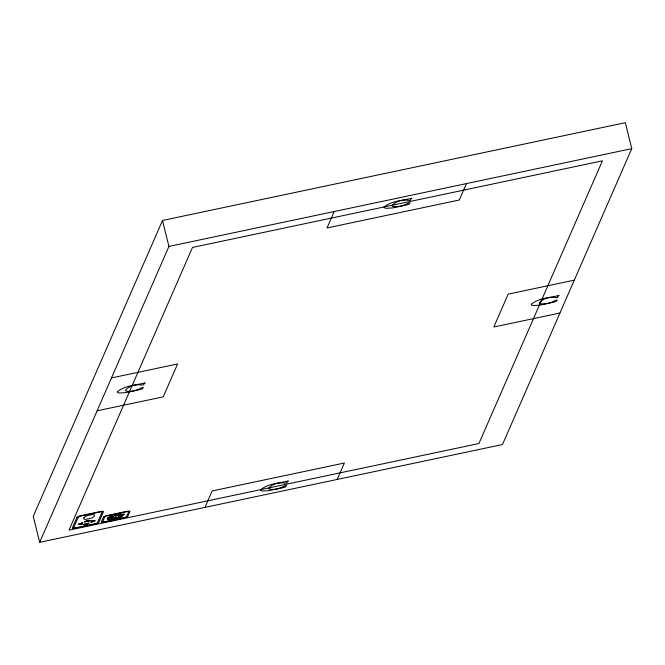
<?xml version="1.0" encoding="UTF-8"?>
<svg xmlns="http://www.w3.org/2000/svg" width="665" height="665" viewBox="0 0 665 665"><rect width="100%" height="100%" fill="white"/><g stroke="black" fill="none" stroke-linecap="round" stroke-linejoin="round"><path stroke-width="1" d="M120.44 514.087L118.694 515.583L123.856 514.577L123.058 514.735L123.249 513.97M162.509 220.472L33.25 516.339L39.667 542.308L502.491 444.528L631.75 148.661L625.333 122.692L162.509 220.472L168.927 246.441L39.667 542.308M204.961 507.387L212.143 490.953L344.379 463.015L337.197 479.448M334.221 211.52L327.039 227.954L459.274 200.015L466.456 183.582M107.447 518.85L110.265 519.057L112.709 517.852M112.701 518.409L112.111 519.224L114.438 518.883M119.276 514.76L119.484 514.245M122.36 515.624L121.329 516.73M118.811 516.306L117.979 517.387L118.786 517.353M107.788 518.642C105.743 520.113 112.751 518.85 113.033 517.777L109.7 517.977M115.644 517.495L115.087 517.769L118.378 517.57M115.411 517.686L116.383 517.212L112.501 518.417L111.72 519.498L114.846 518.841M107.805 518.434C106.026 518.949 110.116 515.766 110.914 516.481L110.457 516.281L113.532 516.14L112.634 517.245L112.169 517.046C103.017 520.67 110.257 515.367 113.274 516.215L112.585 517.062L108.295 518.201M107.614 518.65L108.686 518.301M81.679 522.981L78.113 524.369L80.822 524.486M84.272 521.817L87.639 520.421L90.349 520.529M82.452 522.923L79.825 524.012L81.936 524.095M84.829 521.934L87.456 520.845L89.567 520.936M82.643 522.931L80.257 523.92L82.177 523.995M85.029 521.942L87.406 520.953L89.326 521.036M88.387 523.172L86.009 524.153L84.089 524.078M90.773 522.183L93.158 521.194L91.238 521.111M88.586 523.18L85.96 524.261L83.848 524.178M90.964 522.191L93.59 521.102L91.479 521.011M89.143 523.297L85.777 524.693L83.067 524.577M91.737 522.125L95.303 520.737L92.593 520.629M108.038 518.467L109.75 517.902M115.269 518.733L119.733 517.378L118.245 517.644M120.872 516.979L119.351 517.353M117.256 514.486L118.245 514.228M117.788 514.386L114.039 515.491L115.311 516.065L119.476 514.752L119.783 514.278L119.284 514.203M114.796 518.899L115.319 518.767M168.927 246.441L631.75 148.661M111.479 377.936L177.597 363.971L163.233 396.847L97.115 410.812M574.302 280.156L508.185 294.13L493.821 326.997L559.938 313.032M118.204 514.286L118.694 514.153M118.586 514.228L119.11 514.12M118.96 514.195L119.476 514.128M87.597 520.529L90.108 520.629M92.352 520.728L94.871 520.828M78.545 524.278L81.064 524.386M83.308 524.477L85.818 524.585M114.33 515.45L115.452 515.965M117.489 391.668L117.456 392.292L119.135 393.007L125.735 392.633L140.24 389.499L142.343 388.875L143.357 387.396L141.537 387.778C136.94 390.505 130.797 392.25 125.602 390.904L125.377 390.438C128.561 385.733 136.383 384.096 141.811 385.018L143.798 384.952L143.948 383.763L145.169 382.907C135.918 385.235 125.078 385.401 117.489 391.668M260.688 489.723L260.663 490.354L262.334 491.061L268.934 490.687L283.448 487.561L285.543 486.938L286.565 485.45L284.736 485.841C280.148 488.559 274.005 490.313 268.801 488.966L268.585 488.492C271.769 483.796 279.583 482.15 285.011 483.073L287.006 483.006L287.155 481.817L288.377 480.961C279.117 483.289 268.278 483.455 260.688 489.723M384.204 207.006L384.179 207.63L385.858 208.345L392.45 207.962L406.963 204.837L409.058 204.213L410.081 202.734L408.252 203.116C403.663 205.842 397.52 207.588 392.325 206.241L392.101 205.776C395.284 201.071 403.106 199.434 408.534 200.356L410.521 200.29L410.671 199.101L411.893 198.245C402.641 200.572 391.801 200.739 384.204 207.006M531.377 304.221L531.352 304.853L533.031 305.559L539.623 305.185L554.136 302.06L556.231 301.436L557.253 299.948L555.425 300.339C550.836 303.057 544.693 304.811 539.498 303.464L539.273 302.991C542.457 298.294 550.271 296.648 555.699 297.571L557.694 297.504L557.844 296.324L559.065 295.459C549.805 297.787 538.974 297.953 531.377 304.221M120.207 514.145L119.326 515.408L117.921 515.674L120.897 515.575L124.737 514.353L120.207 514.145M192.501 247.43L68.985 530.146L478.916 443.538L602.432 160.822L192.501 247.43M76.999 517.304L72.294 528.068A3.583 0.756 -13.9 0 0 75.386 528.201L94.895 524.078A3.583 0.756 -13.9 0 0 98.744 522.482L103.449 511.718A3.583 0.756 -13.9 0 0 100.357 511.585L80.839 515.707A3.583 0.756 -13.9 0 0 76.999 517.304M78.32 517.021L73.616 527.794A2.219 0.466 -13.9 0 0 75.527 527.869L95.045 523.746A2.219 0.466 -13.9 0 0 97.423 522.765L102.127 511.992A2.219 0.466 -13.9 0 0 100.216 511.909L80.698 516.032A2.219 0.466 -13.9 0 0 78.32 517.021M84.098 517.445L83.566 518.675L84.721 519.373L88.304 518.908L92.377 517.752L94.139 516.439L94.679 515.209L93.383 514.527L89.991 514.968L86.325 516.015L84.098 517.445M103.507 517.071L101.388 521.925A3.583 0.756 -13.9 0 0 104.48 522.05L123.989 517.927A3.583 0.756 -13.9 0 0 127.83 516.339L129.949 511.485A3.583 0.756 -13.9 0 0 126.865 511.352L107.348 515.475A3.583 0.756 -13.9 0 0 103.507 517.071M104.829 516.796L102.709 521.643A2.219 0.466 -13.9 0 0 104.621 521.726L124.131 517.603A2.219 0.466 -13.9 0 0 126.508 516.614L128.628 511.767A2.219 0.466 -13.9 0 0 126.716 511.684L107.206 515.807A2.219 0.466 -13.9 0 0 104.829 516.796M122.634 515.516L121.504 516.722L117.722 517.461L118.628 516.289L122.634 515.516"/></g></svg>
